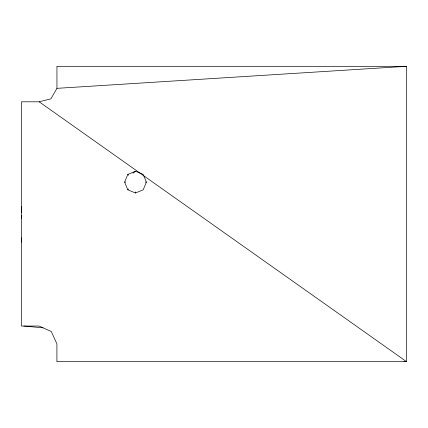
<?xml version="1.0" encoding="UTF-8"?>
<svg xmlns="http://www.w3.org/2000/svg" width="428" height="428" viewBox="0 0 428 428"><rect width="100%" height="100%" fill="white"/><g stroke="black" fill="none" stroke-linecap="round" stroke-linejoin="round"><path stroke-width="0.64" d="M21.4 218.408L21.4 215.632M21.405 212.759L21.405 209.982M21.405 210.822L21.603 206.654M21.405 242.088L21.603 237.915M124.628 182.119L127.812 174.426L135.505 171.243L143.203 174.426L146.387 182.119L143.203 189.813L135.505 192.996L127.812 189.813L124.628 182.119L125.762 182.119M56.945 88.345L50.905 98.831L39.178 101.805L21.405 101.805L21.405 326.045L39.087 326.045L51.28 331.529L56.913 343.871L56.913 361.692L406.6 361.692L406.6 66.308L56.945 66.308L56.945 88.345L406.6 66.308M127.812 189.813L128.614 189.01M132.969 173.233L135.505 171.243M145.252 182.119L146.387 182.119M403.941 361.467L406.6 361.692L39.178 101.805M23.882 326.045L43.057 327.832M127.812 174.426L128.614 175.223M135.505 191.862L135.505 192.996"/></g></svg>
